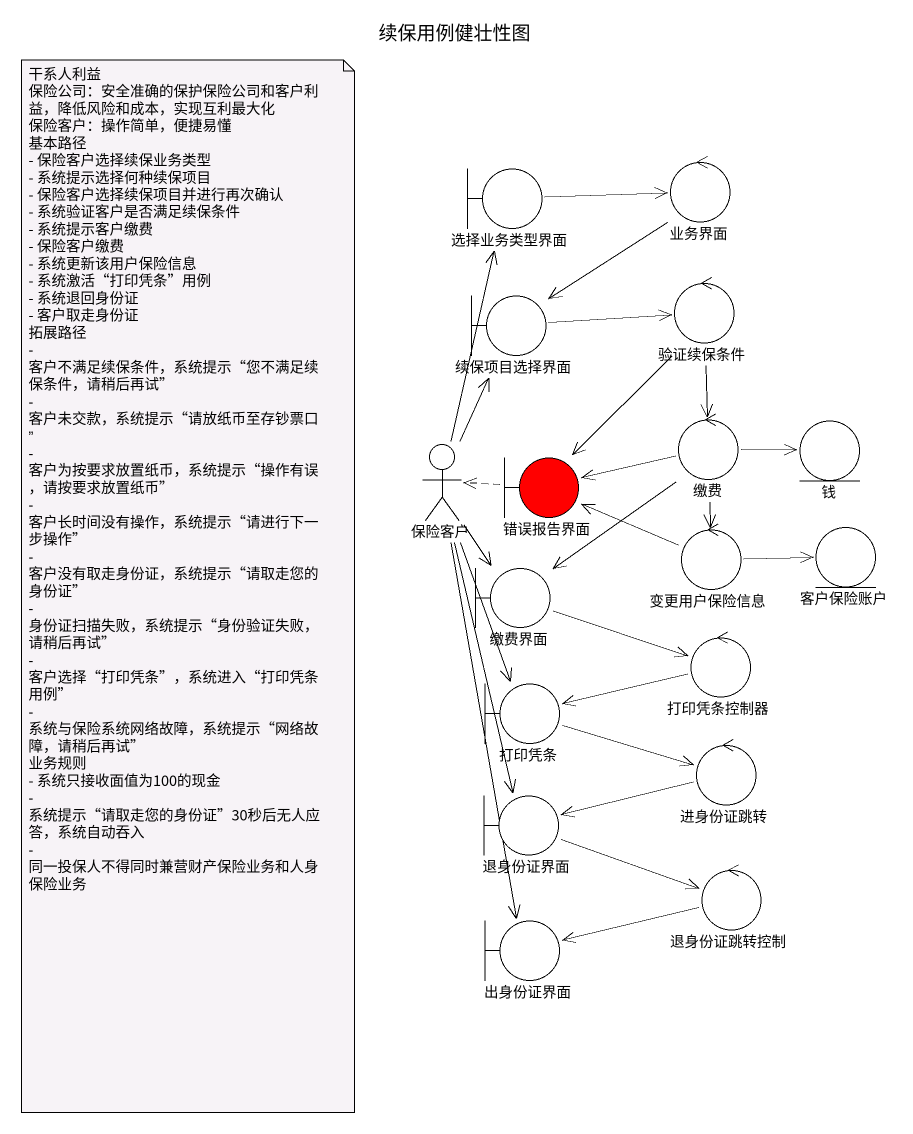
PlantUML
@startuml
title 续保用例健壮性图
boundary 选择业务类型界面
control 业务界面
boundary 续保项目选择界面
control 验证续保条件
actor 保险客户
control 缴费
entity 钱
boundary 错误报告界面 #FF0000
control 变更用户保险信息
entity 客户保险账户
boundary 缴费界面
boundary 打印凭条
control 打印凭条控制器
control 进身份证跳转
boundary 退身份证界面
control 退身份证跳转控制
boundary 出身份证界面
选择业务类型界面 -right-> 业务界面
业务界面 --> 续保项目选择界面
续保项目选择界面 -right-> 验证续保条件
验证续保条件 --> 缴费
验证续保条件 --> 错误报告界面
保险客户 -up-> 选择业务类型界面
保险客户 -up-> 续保项目选择界面
保险客户 --> 缴费界面
保险客户 --> 打印凭条
保险客户 --> 退身份证界面
保险客户 --> 出身份证界面
缴费 -right-> 钱
缴费 -left-> 错误报告界面
缴费 --> 变更用户保险信息
缴费 --> 缴费界面
错误报告界面 .left.> 保险客户
变更用户保险信息 -left-> 错误报告界面
变更用户保险信息 -right-> 客户保险账户
缴费界面 -right-> 打印凭条控制器
打印凭条 -right-> 进身份证跳转
打印凭条控制器 -left-> 打印凭条
进身份证跳转 -left-> 退身份证界面
退身份证界面 -right-> 退身份证跳转控制
退身份证跳转控制 -left-> 出身份证界面
note as N1
  干系人利益
  保险公司：安全准确的保护保险公司和客户利益，降低风险和成本，实现互利最大化
  保险客户：操作简单，便捷易懂
  基本路径
  - 保险客户选择续保业务类型
  - 系统提示选择何种续保项目
  - 保险客户选择续保项目并进行再次确认
  - 系统验证客户是否满足续保条件
  - 系统提示客户缴费
  - 保险客户缴费
  - 系统更新该用户保险信息
  - 系统激活“打印凭条”用例
  - 系统退回身份证
  - 客户取走身份证
  拓展路径
  - 客户不满足续保条件，系统提示“您不满足续保条件，请稍后再试”
  - 客户未交款，系统提示“请放纸币至存钞票口”
  - 客户为按要求放置纸币，系统提示“操作有误，请按要求放置纸币”
  - 客户长时间没有操作，系统提示“请进行下一步操作”
  - 客户没有取走身份证，系统提示“请取走您的身份证”
  - 身份证扫描失败，系统提示“身份验证失败，请稍后再试”
  - 客户选择“打印凭条”，系统进入“打印凭条用例”
  - 系统与保险系统网络故障，系统提示“网络故障，请稍后再试”
  业务规则
  - 系统只接收面值为100的现金
  - 系统提示“请取走您的身份证”30秒后无人应答，系统自动吞入
  - 同一投保人不得同时兼营财产保险业务和人身保险业务
end note
@enduml
